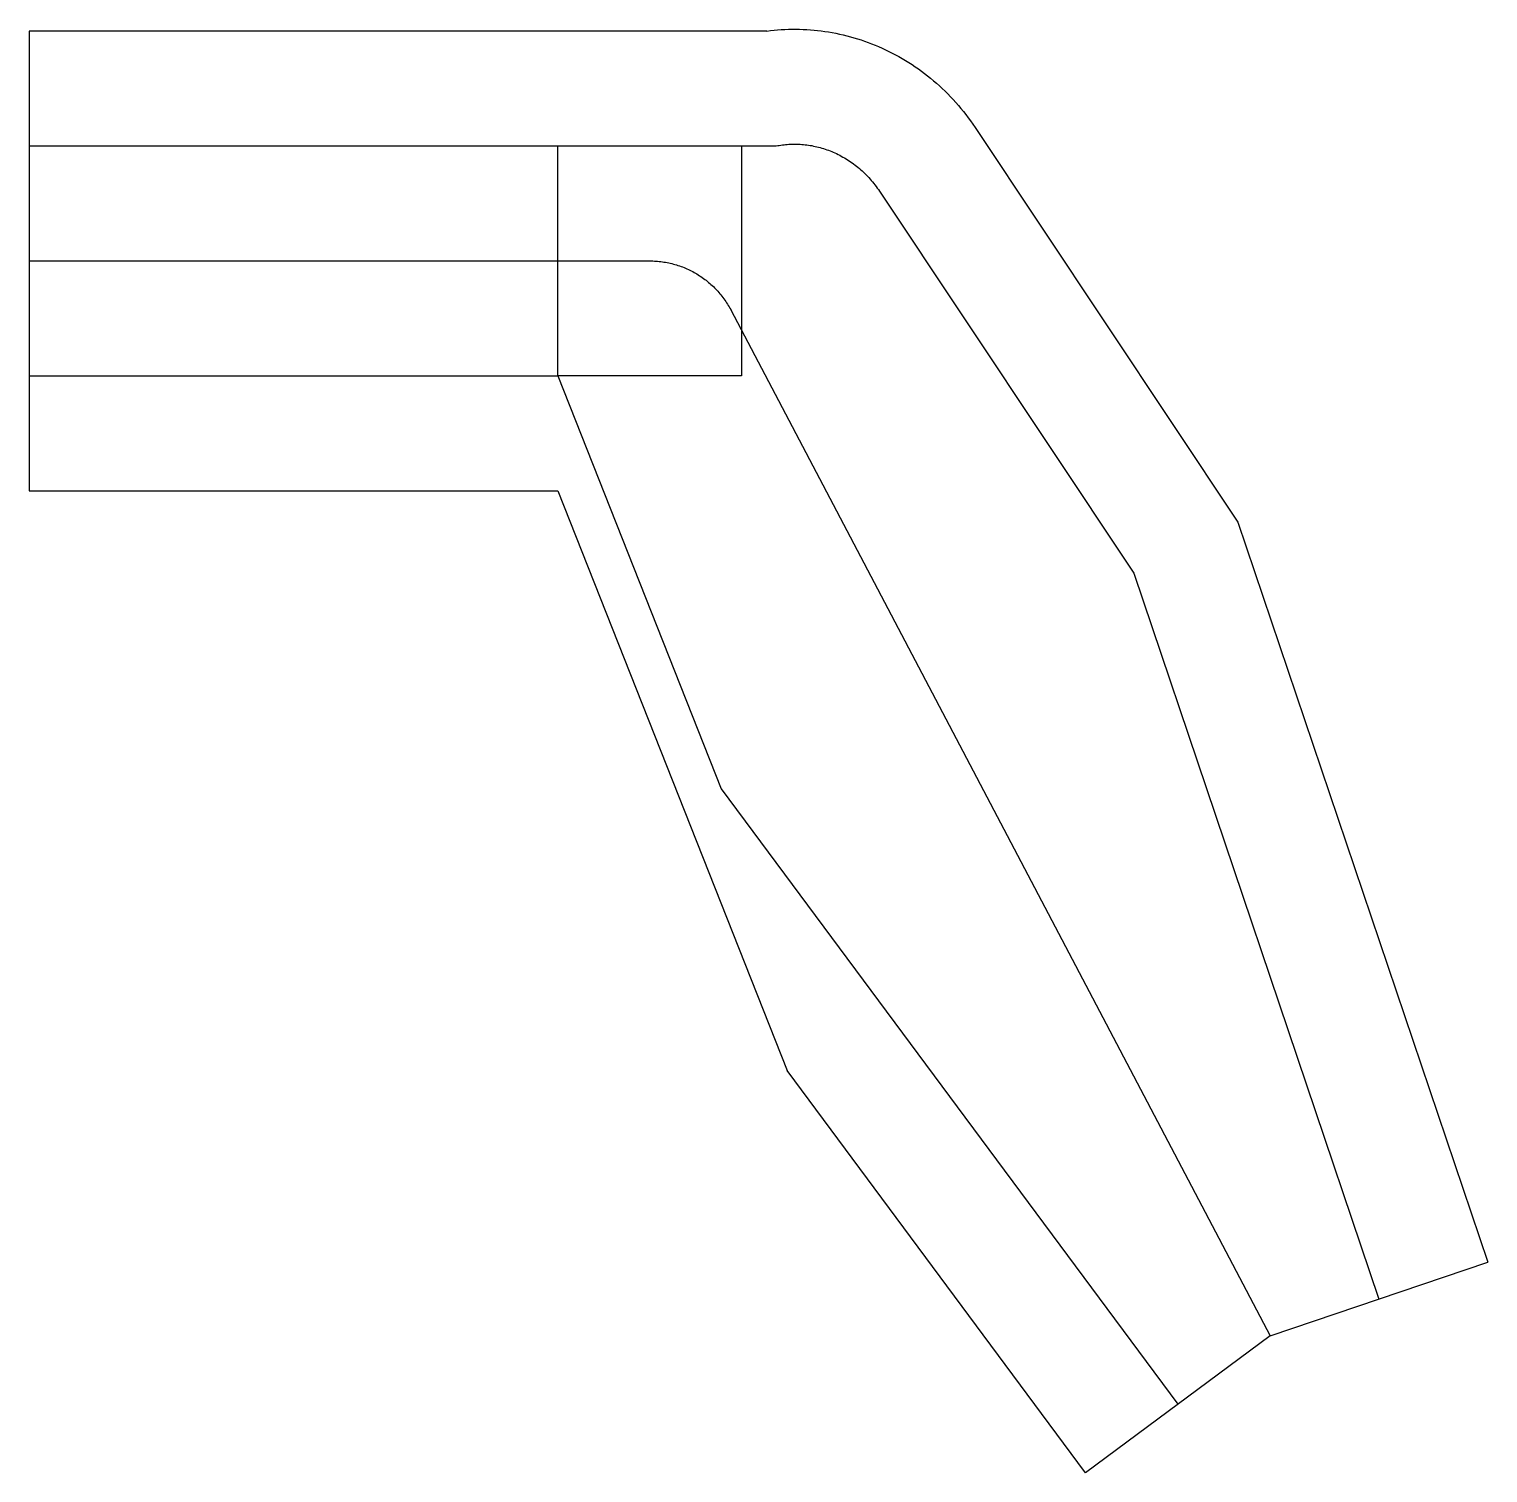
# Model space of a CAD drawing. Header units: metres. Extents: x -10000 to 13509, y -19528 to 3734.
import ezdxf

# ---------------------------------------------------------------- set-up
doc = ezdxf.new("R2010")
doc.units = ezdxf.units.M

msp = doc.modelspace()

# ---------------------------------------------------------------- linework, layer by layer
at = {"color": 1}
for p, q in [((-10000, 3704), (-10000, -3704)), ((1890, 3704), (-10000, 3704)), ((5245, 2151), (9480, -4208)), ((-10000, 1852), (2040, 1852)), ((3703, 1124), (7803, -5031)), ((-10000, -1852), (-1482, -1852)), ((-1482, -1852), (1151, -8506)), ((-10000, -3704), (-1482, -3704)), ((-1482, -3704), (2214, -13046)), ((9480, -4208), (13509, -16135)), ((7803, -5031), (11755, -16728)), ((1151, -8506), (8513, -18424)), ((7026, -19528), (2214, -13046)), ((10000, -17321), (13509, -16135)), ((10000, -17321), (7026, -19528))]:
    msp.add_line(p, q, dxfattribs=at)
for points in [[(1890, 3704), (1948, 3711), (2005, 3718), (2063, 3723), (2122, 3727), (2180, 3730), (2238, 3732), (2297, 3734), (2355, 3734), (2414, 3733), (2473, 3731), (2532, 3728), (2591, 3724), (2650, 3719), (2708, 3713), (2767, 3706), (2826, 3698), (2885, 3689), (2943, 3679), (3002, 3668), (3060, 3656), (3119, 3642), (3177, 3628), (3235, 3613), (3293, 3596), (3350, 3579), (3408, 3561), (3465, 3541), (3522, 3521), (3578, 3499), (3635, 3477), (3691, 3453), (3746, 3428), (3802, 3403), (3856, 3376), (3911, 3349), (3965, 3320), (4019, 3291), (4072, 3260), (4125, 3229), (4177, 3196), (4229, 3163), (4280, 3129), (4331, 3093), (4381, 3057), (4431, 3020), (4480, 2982), (4528, 2943), (4576, 2903), (4623, 2862), (4670, 2821), (4716, 2778), (4761, 2735), (4805, 2691), (4849, 2646), (4892, 2600), (4934, 2553), (4976, 2506), (5017, 2457), (5057, 2408), (5096, 2358), (5134, 2308), (5172, 2257), (5208, 2205), (5244, 2152), (5245, 2151)], [(2040, 1852), (2065, 1857), (2090, 1861), (2115, 1865), (2140, 1869), (2166, 1872), (2191, 1875), (2217, 1877), (2243, 1879), (2269, 1880), (2295, 1881), (2321, 1882), (2348, 1882), (2374, 1881), (2401, 1881), (2427, 1879), (2454, 1877), (2481, 1875), (2507, 1872), (2534, 1869), (2561, 1865), (2588, 1861), (2614, 1857), (2641, 1851), (2668, 1846), (2695, 1840), (2722, 1833), (2748, 1826), (2775, 1818), (2802, 1810), (2828, 1801), (2855, 1792), (2881, 1783), (2908, 1773), (2934, 1762), (2960, 1751), (2986, 1740), (3012, 1728), (3038, 1715), (3064, 1702), (3089, 1688), (3114, 1674), (3140, 1660), (3165, 1645), (3189, 1630), (3214, 1614), (3238, 1597), (3263, 1580), (3286, 1563), (3310, 1545), (3334, 1527), (3357, 1508), (3380, 1489), (3403, 1469), (3425, 1449), (3447, 1429), (3469, 1408), (3490, 1386), (3512, 1364), (3533, 1342), (3553, 1319), (3573, 1296), (3593, 1272), (3613, 1248), (3632, 1224), (3651, 1199), (3669, 1174), (3687, 1148), (3703, 1124)], [(1482, -1852), (-1482, -1852), (-1482, 1852), (1482, 1852), (1482, -1852)], [(-10000, 0), (0, 0), (26, 0), (52, -1), (77, -2), (103, -4), (129, -6), (155, -8), (180, -11), (206, -14), (231, -18), (257, -22), (282, -27), (307, -32), (333, -38), (358, -44), (383, -50), (408, -57), (432, -65), (457, -72), (481, -81), (506, -89), (530, -98), (554, -108), (578, -118), (601, -128), (625, -139), (648, -150), (671, -161), (694, -173), (717, -185), (739, -198), (762, -211), (784, -225), (805, -239), (827, -253), (848, -267), (869, -282), (890, -298), (910, -313), (931, -330), (950, -346), (970, -363), (989, -380), (1008, -397), (1027, -415), (1046, -433), (1064, -452), (1081, -470), (1099, -489), (1116, -509), (1133, -528), (1149, -548), (1165, -568), (1181, -589), (1196, -610), (1211, -631), (1226, -652), (1240, -673), (1254, -695), (1267, -717), (1281, -739), (1293, -762), (1306, -784), (1309, -791), (10000, -17321)]]:
    msp.add_lwpolyline(points, dxfattribs=at)

doc.saveas('drawing.dxf')
